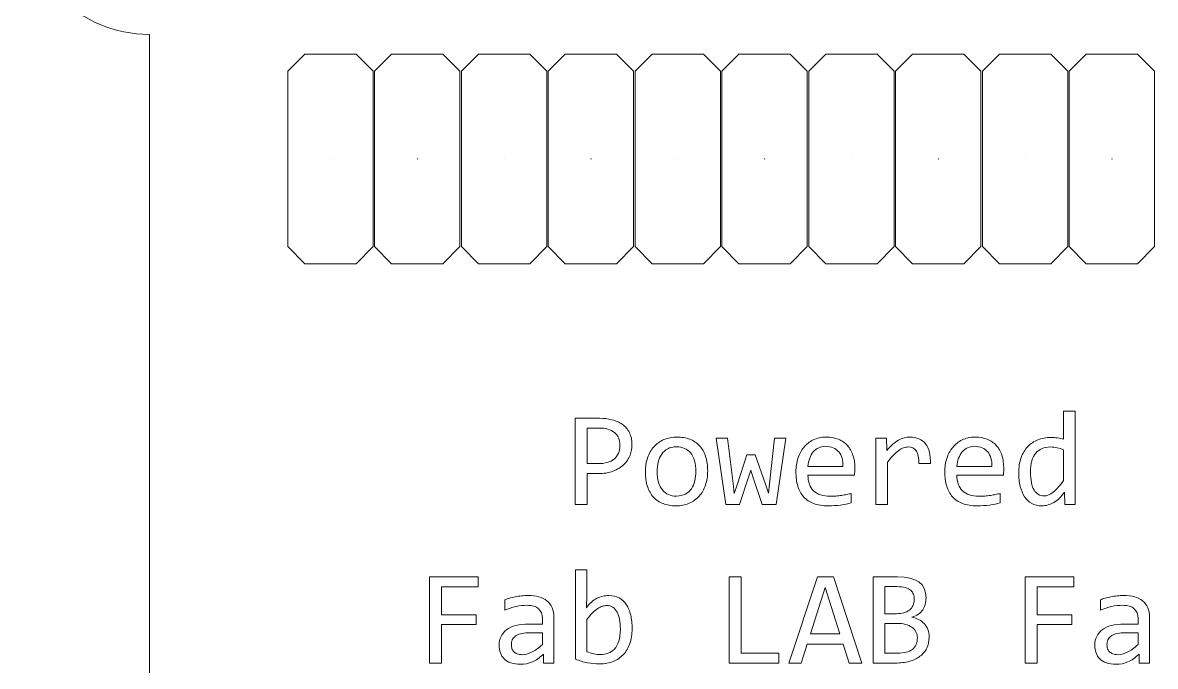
# Model space of a CAD drawing. Header units: millimetres. Extents: x 263 to 576, y -354 to -223.
# Drawn here: x 262.84 to 295.97, y -313.39 to -294.55 of the extents above; entities that cross this region are included whole.
import ezdxf

# ---------------------------------------------------------------- set-up
doc = ezdxf.new("R2010")
doc.units = ezdxf.units.MM
doc.header["$MEASUREMENT"] = 0
doc.layers.add('Layer 1', color=7, linetype='Continuous')

msp = doc.modelspace()

# ---------------------------------------------------------------- linework, layer by layer
at = {"layer": 'Layer 1', "color": 142, "lineweight": 9}
msp.add_open_spline([(397.3653, -277.4171), (397.3653, -277.4171), (395.6357, -275.7015), (395.6357, -275.7015), (395.6357, -275.7015), (271.7828, -275.7015), (271.7828, -275.7015), (271.7828, -275.7015), (266.5486, -280.8935), (266.5486, -280.8935), (266.5486, -280.8935), (266.5486, -287.5346), (266.5486, -287.5346), (264.5, -287.5346), (262.8393, -289.1818), (262.8393, -291.2139), (262.8393, -293.2459), (264.5, -294.8932), (266.5486, -294.8932), (266.5486, -294.8932), (266.5486, -346.8478), (266.5486, -346.8478), (265.4082, -347.4753), (264.6364, -348.6819), (264.6364, -350.0672), (264.6364, -352.0993), (266.297, -353.7465), (268.3457, -353.7465), (269.7422, -353.7465), (270.9587, -352.9809), (271.5913, -351.8498), (271.5913, -351.8498), (387.9688, -351.8498), (387.9688, -351.8498), (387.9688, -351.8498), (390.4127, -349.4255), (390.4127, -349.4255), (390.4127, -349.4255), (390.4127, -332.2589), (390.4127, -332.2589), (390.4127, -332.2589), (389.8786, -331.7291), (389.8786, -331.7291), (389.8786, -331.7291), (370.1909, -331.7291), (370.1909, -331.7291), (370.1909, -331.7291), (369.4878, -331.0317), (369.4878, -331.0317), (369.4878, -331.0317), (369.4878, -317.2865), (369.4878, -317.2865), (369.4878, -317.2865), (370.1291, -316.6504), (370.1291, -316.6504), (370.1291, -316.6504), (390.9538, -316.6504), (390.9538, -316.6504), (390.9538, -316.6504), (397.2727, -310.3824), (397.2727, -310.3824), (397.2727, -310.3824), (397.2727, -297.227), (397.2727, -297.227), (398.5827, -296.6593), (399.4983, -295.3627), (399.4983, -293.8539), (399.4983, -292.3451), (398.5827, -291.0485), (397.2727, -290.4807), (397.2727, -290.4807), (397.2727, -277.3253), (397.2727, -277.3253)], degree=3, knots=[0, 0, 0, 0, 0.0416667, 0.0416667, 0.0416667, 0.0833333, 0.0833333, 0.0833333, 0.125, 0.125, 0.125, 0.1666667, 0.1666667, 0.1666667, 0.2083333, 0.2083333, 0.2083333, 0.25, 0.25, 0.25, 0.2916667, 0.2916667, 0.2916667, 0.3333333, 0.3333333, 0.3333333, 0.375, 0.375, 0.375, 0.4166667, 0.4166667, 0.4166667, 0.4583333, 0.4583333, 0.4583333, 0.5, 0.5, 0.5, 0.5416667, 0.5416667, 0.5416667, 0.5833333, 0.5833333, 0.5833333, 0.625, 0.625, 0.625, 0.6666667, 0.6666667, 0.6666667, 0.7083333, 0.7083333, 0.7083333, 0.75, 0.75, 0.75, 0.7916667, 0.7916667, 0.7916667, 0.8333333, 0.8333333, 0.8333333, 0.875, 0.875, 0.875, 0.9166667, 0.9166667, 0.9166667, 0.9583333, 0.9583333, 0.9583333, 1, 1, 1, 1], dxfattribs=at)
at = {"layer": 'Layer 1', "lineweight": 9}
for points in [[(273.0923, -295.9697), (273.0923, -295.9697), (273.0923, -301.1061), (273.0923, -301.1061), (273.0923, -301.1061), (272.5923, -301.6061), (272.5923, -301.6061), (272.5923, -301.6061), (271.0923, -301.6061), (271.0923, -301.6061), (271.0923, -301.6061), (270.5923, -301.1061), (270.5923, -301.1061), (270.5923, -301.1061), (270.5923, -295.9697), (270.5923, -295.9697), (270.5923, -295.9697), (271.0923, -295.4697), (271.0923, -295.4697), (271.0923, -295.4697), (272.5923, -295.4697), (272.5923, -295.4697), (272.5923, -295.4697), (273.0923, -295.9697), (273.0923, -295.9697)], [(275.6323, -295.9697), (275.6323, -295.9697), (275.6323, -301.1061), (275.6323, -301.1061), (275.6323, -301.1061), (275.1323, -301.6061), (275.1323, -301.6061), (275.1323, -301.6061), (273.6323, -301.6061), (273.6323, -301.6061), (273.6323, -301.6061), (273.1323, -301.1061), (273.1323, -301.1061), (273.1323, -301.1061), (273.1323, -295.9697), (273.1323, -295.9697), (273.1323, -295.9697), (273.6323, -295.4697), (273.6323, -295.4697), (273.6323, -295.4697), (275.1323, -295.4697), (275.1323, -295.4697), (275.1323, -295.4697), (275.6323, -295.9697), (275.6323, -295.9697)], [(278.1723, -295.9697), (278.1723, -295.9697), (278.1723, -301.1061), (278.1723, -301.1061), (278.1723, -301.1061), (277.6723, -301.6061), (277.6723, -301.6061), (277.6723, -301.6061), (276.1723, -301.6061), (276.1723, -301.6061), (276.1723, -301.6061), (275.6723, -301.1061), (275.6723, -301.1061), (275.6723, -301.1061), (275.6723, -295.9697), (275.6723, -295.9697), (275.6723, -295.9697), (276.1723, -295.4697), (276.1723, -295.4697), (276.1723, -295.4697), (277.6723, -295.4697), (277.6723, -295.4697), (277.6723, -295.4697), (278.1723, -295.9697), (278.1723, -295.9697)], [(280.7123, -295.9697), (280.7123, -295.9697), (280.7123, -301.1061), (280.7123, -301.1061), (280.7123, -301.1061), (280.2123, -301.6061), (280.2123, -301.6061), (280.2123, -301.6061), (278.7123, -301.6061), (278.7123, -301.6061), (278.7123, -301.6061), (278.2123, -301.1061), (278.2123, -301.1061), (278.2123, -301.1061), (278.2123, -295.9697), (278.2123, -295.9697), (278.2123, -295.9697), (278.7123, -295.4697), (278.7123, -295.4697), (278.7123, -295.4697), (280.2123, -295.4697), (280.2123, -295.4697), (280.2123, -295.4697), (280.7123, -295.9697), (280.7123, -295.9697)], [(283.2523, -295.9697), (283.2523, -295.9697), (283.2523, -301.1061), (283.2523, -301.1061), (283.2523, -301.1061), (282.7523, -301.6061), (282.7523, -301.6061), (282.7523, -301.6061), (281.2523, -301.6061), (281.2523, -301.6061), (281.2523, -301.6061), (280.7523, -301.1061), (280.7523, -301.1061), (280.7523, -301.1061), (280.7523, -295.9697), (280.7523, -295.9697), (280.7523, -295.9697), (281.2523, -295.4697), (281.2523, -295.4697), (281.2523, -295.4697), (282.7523, -295.4697), (282.7523, -295.4697), (282.7523, -295.4697), (283.2523, -295.9697), (283.2523, -295.9697)], [(285.7923, -295.9697), (285.7923, -295.9697), (285.7923, -301.1061), (285.7923, -301.1061), (285.7923, -301.1061), (285.2923, -301.6061), (285.2923, -301.6061), (285.2923, -301.6061), (283.7923, -301.6061), (283.7923, -301.6061), (283.7923, -301.6061), (283.2923, -301.1061), (283.2923, -301.1061), (283.2923, -301.1061), (283.2923, -295.9697), (283.2923, -295.9697), (283.2923, -295.9697), (283.7923, -295.4697), (283.7923, -295.4697), (283.7923, -295.4697), (285.2923, -295.4697), (285.2923, -295.4697), (285.2923, -295.4697), (285.7923, -295.9697), (285.7923, -295.9697)], [(288.3323, -295.9697), (288.3323, -295.9697), (288.3323, -301.1061), (288.3323, -301.1061), (288.3323, -301.1061), (287.8323, -301.6061), (287.8323, -301.6061), (287.8323, -301.6061), (286.3323, -301.6061), (286.3323, -301.6061), (286.3323, -301.6061), (285.8323, -301.1061), (285.8323, -301.1061), (285.8323, -301.1061), (285.8323, -295.9697), (285.8323, -295.9697), (285.8323, -295.9697), (286.3323, -295.4697), (286.3323, -295.4697), (286.3323, -295.4697), (287.8323, -295.4697), (287.8323, -295.4697), (287.8323, -295.4697), (288.3323, -295.9697), (288.3323, -295.9697)], [(290.8723, -295.9697), (290.8723, -295.9697), (290.8723, -301.1061), (290.8723, -301.1061), (290.8723, -301.1061), (290.3723, -301.6061), (290.3723, -301.6061), (290.3723, -301.6061), (288.8723, -301.6061), (288.8723, -301.6061), (288.8723, -301.6061), (288.3723, -301.1061), (288.3723, -301.1061), (288.3723, -301.1061), (288.3723, -295.9697), (288.3723, -295.9697), (288.3723, -295.9697), (288.8723, -295.4697), (288.8723, -295.4697), (288.8723, -295.4697), (290.3723, -295.4697), (290.3723, -295.4697), (290.3723, -295.4697), (290.8723, -295.9697), (290.8723, -295.9697)], [(293.4123, -295.9697), (293.4123, -295.9697), (293.4123, -301.1061), (293.4123, -301.1061), (293.4123, -301.1061), (292.9123, -301.6061), (292.9123, -301.6061), (292.9123, -301.6061), (291.4123, -301.6061), (291.4123, -301.6061), (291.4123, -301.6061), (290.9123, -301.1061), (290.9123, -301.1061), (290.9123, -301.1061), (290.9123, -295.9697), (290.9123, -295.9697), (290.9123, -295.9697), (291.4123, -295.4697), (291.4123, -295.4697), (291.4123, -295.4697), (292.9123, -295.4697), (292.9123, -295.4697), (292.9123, -295.4697), (293.4123, -295.9697), (293.4123, -295.9697)], [(295.9523, -295.9697), (295.9523, -295.9697), (295.9523, -301.1061), (295.9523, -301.1061), (295.9523, -301.1061), (295.4523, -301.6061), (295.4523, -301.6061), (295.4523, -301.6061), (293.9523, -301.6061), (293.9523, -301.6061), (293.9523, -301.6061), (293.4523, -301.1061), (293.4523, -301.1061), (293.4523, -301.1061), (293.4523, -295.9697), (293.4523, -295.9697), (293.4523, -295.9697), (293.9523, -295.4697), (293.9523, -295.4697), (293.9523, -295.4697), (295.4523, -295.4697), (295.4523, -295.4697), (295.4523, -295.4697), (295.9523, -295.9697), (295.9523, -295.9697)]]:
    msp.add_open_spline(points, degree=3, knots=[0, 0, 0, 0, 0.125, 0.125, 0.125, 0.25, 0.25, 0.25, 0.375, 0.375, 0.375, 0.5, 0.5, 0.5, 0.625, 0.625, 0.625, 0.75, 0.75, 0.75, 0.875, 0.875, 0.875, 1, 1, 1, 1], dxfattribs=at)
at = {"layer": 'Layer 1', "color": 5}
for points in [[(271.8423, -298.5362), (271.8423, -298.5362), (271.8458, -298.5362), (271.8458, -298.5362), (271.8458, -298.5362), (271.8458, -298.5397), (271.8458, -298.5397), (271.8458, -298.5397), (271.8423, -298.5397), (271.8423, -298.5397), (271.8423, -298.5397), (271.8423, -298.5362), (271.8423, -298.5362)], [(274.3823, -298.5362), (274.3823, -298.5362), (274.3858, -298.5362), (274.3858, -298.5362), (274.3858, -298.5362), (274.3858, -298.5397), (274.3858, -298.5397), (274.3858, -298.5397), (274.3823, -298.5397), (274.3823, -298.5397), (274.3823, -298.5397), (274.3823, -298.5362), (274.3823, -298.5362)], [(276.9223, -298.5362), (276.9223, -298.5362), (276.9258, -298.5362), (276.9258, -298.5362), (276.9258, -298.5362), (276.9258, -298.5397), (276.9258, -298.5397), (276.9258, -298.5397), (276.9223, -298.5397), (276.9223, -298.5397), (276.9223, -298.5397), (276.9223, -298.5362), (276.9223, -298.5362)], [(279.4623, -298.5362), (279.4623, -298.5362), (279.4658, -298.5362), (279.4658, -298.5362), (279.4658, -298.5362), (279.4658, -298.5397), (279.4658, -298.5397), (279.4658, -298.5397), (279.4623, -298.5397), (279.4623, -298.5397), (279.4623, -298.5397), (279.4623, -298.5362), (279.4623, -298.5362)], [(282.0023, -298.5362), (282.0023, -298.5362), (282.0058, -298.5362), (282.0058, -298.5362), (282.0058, -298.5362), (282.0058, -298.5397), (282.0058, -298.5397), (282.0058, -298.5397), (282.0023, -298.5397), (282.0023, -298.5397), (282.0023, -298.5397), (282.0023, -298.5362), (282.0023, -298.5362)], [(284.5423, -298.5362), (284.5423, -298.5362), (284.5458, -298.5362), (284.5458, -298.5362), (284.5458, -298.5362), (284.5458, -298.5397), (284.5458, -298.5397), (284.5458, -298.5397), (284.5423, -298.5397), (284.5423, -298.5397), (284.5423, -298.5397), (284.5423, -298.5362), (284.5423, -298.5362)], [(287.0823, -298.5362), (287.0823, -298.5362), (287.0858, -298.5362), (287.0858, -298.5362), (287.0858, -298.5362), (287.0858, -298.5397), (287.0858, -298.5397), (287.0858, -298.5397), (287.0823, -298.5397), (287.0823, -298.5397), (287.0823, -298.5397), (287.0823, -298.5362), (287.0823, -298.5362)], [(289.6223, -298.5362), (289.6223, -298.5362), (289.6258, -298.5362), (289.6258, -298.5362), (289.6258, -298.5362), (289.6258, -298.5397), (289.6258, -298.5397), (289.6258, -298.5397), (289.6223, -298.5397), (289.6223, -298.5397), (289.6223, -298.5397), (289.6223, -298.5362), (289.6223, -298.5362)], [(292.1623, -298.5362), (292.1623, -298.5362), (292.1658, -298.5362), (292.1658, -298.5362), (292.1658, -298.5362), (292.1658, -298.5397), (292.1658, -298.5397), (292.1658, -298.5397), (292.1623, -298.5397), (292.1623, -298.5397), (292.1623, -298.5397), (292.1623, -298.5362), (292.1623, -298.5362)], [(294.7023, -298.5362), (294.7023, -298.5362), (294.7058, -298.5362), (294.7058, -298.5362), (294.7058, -298.5362), (294.7058, -298.5397), (294.7058, -298.5397), (294.7058, -298.5397), (294.7023, -298.5397), (294.7023, -298.5397), (294.7023, -298.5397), (294.7023, -298.5362), (294.7023, -298.5362)]]:
    msp.add_open_spline(points, degree=3, knots=[0, 0, 0, 0, 0.25, 0.25, 0.25, 0.5, 0.5, 0.5, 0.75, 0.75, 0.75, 1, 1, 1, 1], dxfattribs=at)
at = {"layer": 'Layer 1', "color": 5, "lineweight": 9}
for points in [[(271.8423, -298.5362), (271.8423, -298.5362), (271.8458, -298.5362), (271.8458, -298.5362), (271.8458, -298.5362), (271.8458, -298.5397), (271.8458, -298.5397), (271.8458, -298.5397), (271.8423, -298.5397), (271.8423, -298.5397), (271.8423, -298.5397), (271.8423, -298.5362), (271.8423, -298.5362)], [(274.3823, -298.5362), (274.3823, -298.5362), (274.3858, -298.5362), (274.3858, -298.5362), (274.3858, -298.5362), (274.3858, -298.5397), (274.3858, -298.5397), (274.3858, -298.5397), (274.3823, -298.5397), (274.3823, -298.5397), (274.3823, -298.5397), (274.3823, -298.5362), (274.3823, -298.5362)], [(276.9223, -298.5362), (276.9223, -298.5362), (276.9258, -298.5362), (276.9258, -298.5362), (276.9258, -298.5362), (276.9258, -298.5397), (276.9258, -298.5397), (276.9258, -298.5397), (276.9223, -298.5397), (276.9223, -298.5397), (276.9223, -298.5397), (276.9223, -298.5362), (276.9223, -298.5362)], [(279.4623, -298.5362), (279.4623, -298.5362), (279.4658, -298.5362), (279.4658, -298.5362), (279.4658, -298.5362), (279.4658, -298.5397), (279.4658, -298.5397), (279.4658, -298.5397), (279.4623, -298.5397), (279.4623, -298.5397), (279.4623, -298.5397), (279.4623, -298.5362), (279.4623, -298.5362)], [(282.0023, -298.5362), (282.0023, -298.5362), (282.0058, -298.5362), (282.0058, -298.5362), (282.0058, -298.5362), (282.0058, -298.5397), (282.0058, -298.5397), (282.0058, -298.5397), (282.0023, -298.5397), (282.0023, -298.5397), (282.0023, -298.5397), (282.0023, -298.5362), (282.0023, -298.5362)], [(284.5423, -298.5362), (284.5423, -298.5362), (284.5458, -298.5362), (284.5458, -298.5362), (284.5458, -298.5362), (284.5458, -298.5397), (284.5458, -298.5397), (284.5458, -298.5397), (284.5423, -298.5397), (284.5423, -298.5397), (284.5423, -298.5397), (284.5423, -298.5362), (284.5423, -298.5362)], [(287.0823, -298.5362), (287.0823, -298.5362), (287.0858, -298.5362), (287.0858, -298.5362), (287.0858, -298.5362), (287.0858, -298.5397), (287.0858, -298.5397), (287.0858, -298.5397), (287.0823, -298.5397), (287.0823, -298.5397), (287.0823, -298.5397), (287.0823, -298.5362), (287.0823, -298.5362)], [(289.6223, -298.5362), (289.6223, -298.5362), (289.6258, -298.5362), (289.6258, -298.5362), (289.6258, -298.5362), (289.6258, -298.5397), (289.6258, -298.5397), (289.6258, -298.5397), (289.6223, -298.5397), (289.6223, -298.5397), (289.6223, -298.5397), (289.6223, -298.5362), (289.6223, -298.5362)], [(292.1623, -298.5362), (292.1623, -298.5362), (292.1658, -298.5362), (292.1658, -298.5362), (292.1658, -298.5362), (292.1658, -298.5397), (292.1658, -298.5397), (292.1658, -298.5397), (292.1623, -298.5397), (292.1623, -298.5397), (292.1623, -298.5397), (292.1623, -298.5362), (292.1623, -298.5362)], [(294.7023, -298.5362), (294.7023, -298.5362), (294.7058, -298.5362), (294.7058, -298.5362), (294.7058, -298.5362), (294.7058, -298.5397), (294.7058, -298.5397), (294.7058, -298.5397), (294.7023, -298.5397), (294.7023, -298.5397), (294.7023, -298.5397), (294.7023, -298.5362), (294.7023, -298.5362)]]:
    msp.add_open_spline(points, degree=3, knots=[0, 0, 0, 0, 0.25, 0.25, 0.25, 0.5, 0.5, 0.5, 0.75, 0.75, 0.75, 1, 1, 1, 1], dxfattribs=at)
at = {"layer": 'Layer 1', "color": 161, "lineweight": 9}
for points, knots in [([(280.6635, -306.9047), (280.6635, -307.0083), (280.6444, -307.11), (280.6054, -307.2117), (280.5671, -307.3127), (280.507, -307.4031), (280.4258, -307.483), (280.3446, -307.5629), (280.2403, -307.6276), (280.1142, -307.6771), (279.9881, -307.7266), (279.837, -307.7517), (279.662, -307.7517), (279.662, -307.7517), (279.3484, -307.7517), (279.3484, -307.7517), (279.3484, -307.7517), (279.3484, -308.6588), (279.3484, -308.6588), (279.3484, -308.6588), (279.0038, -308.6588), (279.0038, -308.6588), (279.0038, -308.6588), (279.0038, -306.1316), (279.0038, -306.1316), (279.0038, -306.1316), (279.7155, -306.1316), (279.7155, -306.1316), (279.8409, -306.1316), (279.9604, -306.1455), (280.0753, -306.1732), (280.1902, -306.2009), (280.2912, -306.2458), (280.3783, -306.3072), (280.4655, -306.3693), (280.5348, -306.4492), (280.5863, -306.5475), (280.6378, -306.6452), (280.6635, -306.7647), (280.6635, -306.9047)], [0, 0, 0, 0, 0.0769231, 0.0769231, 0.0769231, 0.1538462, 0.1538462, 0.1538462, 0.2307692, 0.2307692, 0.2307692, 0.3076923, 0.3076923, 0.3076923, 0.3846154, 0.3846154, 0.3846154, 0.4615385, 0.4615385, 0.4615385, 0.5384615, 0.5384615, 0.5384615, 0.6153846, 0.6153846, 0.6153846, 0.6923077, 0.6923077, 0.6923077, 0.7692308, 0.7692308, 0.7692308, 0.8461538, 0.8461538, 0.8461538, 0.9230769, 0.9230769, 0.9230769, 1, 1, 1, 1]), ([(291.9761, -307.7293), (291.9761, -307.5642), (291.9986, -307.417), (292.0441, -307.2889), (292.089, -307.1608), (292.1531, -307.0526), (292.2369, -306.9641), (292.3201, -306.8756), (292.4198, -306.8083), (292.5366, -306.7628), (292.6535, -306.7172), (292.7835, -306.6941), (292.9268, -306.6941), (292.9889, -306.6941), (293.0503, -306.6981), (293.1103, -306.706), (293.1704, -306.7132), (293.2292, -306.7258), (293.2873, -306.7423), (293.2873, -306.7423), (293.2873, -305.9256), (293.2873, -305.9256), (293.2873, -305.9256), (293.624, -305.9256), (293.624, -305.9256), (293.624, -305.9256), (293.624, -308.6588), (293.624, -308.6588), (293.624, -308.6588), (293.3236, -308.6588), (293.3236, -308.6588), (293.3236, -308.6588), (293.3123, -308.2917), (293.3123, -308.2917), (293.2179, -308.4291), (293.1163, -308.5301), (293.006, -308.5961), (292.8964, -308.6614), (292.7776, -308.6944), (292.6502, -308.6944), (292.5393, -308.6944), (292.4409, -308.6713), (292.3564, -308.6245), (292.2719, -308.5783), (292.2019, -308.5129), (292.1458, -308.4284), (292.0897, -308.3439), (292.0474, -308.2422), (292.0191, -308.1241), (291.9907, -308.0052), (291.9761, -307.8738), (291.9761, -307.7293)], [0, 0, 0, 0, 0.0588235, 0.0588235, 0.0588235, 0.1176471, 0.1176471, 0.1176471, 0.1764706, 0.1764706, 0.1764706, 0.2352941, 0.2352941, 0.2352941, 0.2941176, 0.2941176, 0.2941176, 0.3529412, 0.3529412, 0.3529412, 0.4117647, 0.4117647, 0.4117647, 0.4705882, 0.4705882, 0.4705882, 0.5294118, 0.5294118, 0.5294118, 0.5882353, 0.5882353, 0.5882353, 0.6470588, 0.6470588, 0.6470588, 0.7058824, 0.7058824, 0.7058824, 0.7647059, 0.7647059, 0.7647059, 0.8235294, 0.8235294, 0.8235294, 0.8823529, 0.8823529, 0.8823529, 0.9411765, 0.9411765, 0.9411765, 1, 1, 1, 1]), ([(280.307, -306.9205), (280.307, -306.7575), (280.2535, -306.6327), (280.1472, -306.5462), (280.041, -306.4597), (279.8918, -306.4168), (279.701, -306.4168), (279.701, -306.4168), (279.3484, -306.4168), (279.3484, -306.4168), (279.3484, -306.4168), (279.3484, -307.4586), (279.3484, -307.4586), (279.3484, -307.4586), (279.6699, -307.4586), (279.6699, -307.4586), (279.8739, -307.4586), (280.031, -307.4144), (280.1413, -307.3252), (280.2516, -307.2361), (280.307, -307.1008), (280.307, -306.9205)], [0, 0, 0, 0, 0.1428571, 0.1428571, 0.1428571, 0.2857143, 0.2857143, 0.2857143, 0.4285714, 0.4285714, 0.4285714, 0.5714286, 0.5714286, 0.5714286, 0.7142857, 0.7142857, 0.7142857, 0.8571429, 0.8571429, 0.8571429, 1, 1, 1, 1]), ([(282.8771, -307.6731), (282.8771, -307.8237), (282.8559, -307.9623), (282.813, -308.0877), (282.7708, -308.2138), (282.7094, -308.3214), (282.6295, -308.4112), (282.5496, -308.5004), (282.4519, -308.5703), (282.3377, -308.6198), (282.2228, -308.6694), (282.0921, -308.6944), (281.9469, -308.6944), (281.8076, -308.6944), (281.6828, -308.6727), (281.5725, -308.6298), (281.4623, -308.5862), (281.3685, -308.5228), (281.292, -308.439), (281.2154, -308.3551), (281.1566, -308.2515), (281.1157, -308.1274), (281.0754, -308.0039), (281.0549, -307.8613), (281.0549, -307.7002), (281.0549, -307.549), (281.0761, -307.4111), (281.119, -307.2869), (281.1612, -307.1622), (281.2226, -307.0552), (281.3025, -306.9654), (281.3824, -306.8763), (281.4801, -306.8063), (281.5943, -306.7568), (281.7092, -306.7073), (281.8399, -306.6822), (281.9851, -306.6822), (282.1244, -306.6822), (282.2492, -306.704), (282.3595, -306.7469), (282.4697, -306.7905), (282.5635, -306.8532), (282.64, -306.9364), (282.7166, -307.0196), (282.7754, -307.1232), (282.8163, -307.2473), (282.8566, -307.3708), (282.8771, -307.5127), (282.8771, -307.6731)], [0, 0, 0, 0, 0.0625, 0.0625, 0.0625, 0.125, 0.125, 0.125, 0.1875, 0.1875, 0.1875, 0.25, 0.25, 0.25, 0.3125, 0.3125, 0.3125, 0.375, 0.375, 0.375, 0.4375, 0.4375, 0.4375, 0.5, 0.5, 0.5, 0.5625, 0.5625, 0.5625, 0.625, 0.625, 0.625, 0.6875, 0.6875, 0.6875, 0.75, 0.75, 0.75, 0.8125, 0.8125, 0.8125, 0.875, 0.875, 0.875, 0.9375, 0.9375, 0.9375, 1, 1, 1, 1]), ([(285.1639, -306.7179), (285.1639, -306.7179), (284.8833, -308.6588), (284.8833, -308.6588), (284.8833, -308.6588), (284.4747, -308.6588), (284.4747, -308.6588), (284.4747, -308.6588), (284.1941, -307.8455), (284.1941, -307.8455), (284.1941, -307.8455), (284.138, -307.6474), (284.138, -307.6474), (284.138, -307.6474), (284.0739, -307.8567), (284.0739, -307.8567), (284.0739, -307.8567), (283.8059, -308.6588), (283.8059, -308.6588), (283.8059, -308.6588), (283.4091, -308.6588), (283.4091, -308.6588), (283.4091, -308.6588), (283.1279, -306.7179), (283.1279, -306.7179), (283.1279, -306.7179), (283.4567, -306.7179), (283.4567, -306.7179), (283.4567, -306.7179), (283.6197, -308.0382), (283.6197, -308.0382), (283.6197, -308.0382), (283.6547, -308.33), (283.6547, -308.33), (283.6547, -308.33), (283.7379, -308.0752), (283.7379, -308.0752), (283.7379, -308.0752), (284.0198, -307.2011), (284.0198, -307.2011), (284.0198, -307.2011), (284.2621, -307.2011), (284.2621, -307.2011), (284.2621, -307.2011), (284.5658, -308.0633), (284.5658, -308.0633), (284.5658, -308.0633), (284.6529, -308.3188), (284.6529, -308.3188), (284.6529, -308.3188), (284.682, -308.0481), (284.682, -308.0481), (284.682, -308.0481), (284.8312, -306.7179), (284.8312, -306.7179), (284.8312, -306.7179), (285.1639, -306.7179), (285.1639, -306.7179)], [0, 0, 0, 0, 0.0526316, 0.0526316, 0.0526316, 0.1052632, 0.1052632, 0.1052632, 0.1578947, 0.1578947, 0.1578947, 0.2105263, 0.2105263, 0.2105263, 0.2631579, 0.2631579, 0.2631579, 0.3157895, 0.3157895, 0.3157895, 0.3684211, 0.3684211, 0.3684211, 0.4210526, 0.4210526, 0.4210526, 0.4736842, 0.4736842, 0.4736842, 0.5263158, 0.5263158, 0.5263158, 0.5789474, 0.5789474, 0.5789474, 0.6315789, 0.6315789, 0.6315789, 0.6842105, 0.6842105, 0.6842105, 0.7368421, 0.7368421, 0.7368421, 0.7894737, 0.7894737, 0.7894737, 0.8421053, 0.8421053, 0.8421053, 0.8947368, 0.8947368, 0.8947368, 0.9473684, 0.9473684, 0.9473684, 1, 1, 1, 1]), ([(287.1814, -307.5847), (287.1814, -307.6322), (287.1807, -307.6725), (287.1794, -307.7042), (287.1781, -307.7365), (287.1761, -307.7669), (287.1734, -307.7953), (287.1734, -307.7953), (285.8108, -307.7953), (285.8108, -307.7953), (285.8108, -307.994), (285.8663, -308.1472), (285.9772, -308.2534), (286.0881, -308.3597), (286.2479, -308.4132), (286.4571, -308.4132), (286.5139, -308.4132), (286.5707, -308.4112), (286.6275, -308.4066), (286.6842, -308.402), (286.739, -308.396), (286.7919, -308.3881), (286.8447, -308.3802), (286.8955, -308.3716), (286.9437, -308.3617), (286.9925, -308.3525), (287.0368, -308.3419), (287.0784, -308.33), (287.0784, -308.33), (287.0784, -308.6073), (287.0784, -308.6073), (286.9866, -308.6331), (286.883, -308.6542), (286.7674, -308.67), (286.6526, -308.6865), (286.5324, -308.6944), (286.4089, -308.6944), (286.2419, -308.6944), (286.0987, -308.672), (285.9792, -308.6265), (285.859, -308.5816), (285.7606, -308.5162), (285.6841, -308.4304), (285.6068, -308.3446), (285.55, -308.2396), (285.5137, -308.1148), (285.4768, -307.9907), (285.4583, -307.8494), (285.4583, -307.6923), (285.4583, -307.5556), (285.4781, -307.4262), (285.517, -307.3041), (285.5567, -307.1826), (285.6141, -307.075), (285.6893, -306.9833), (285.7646, -306.8908), (285.857, -306.8175), (285.9666, -306.7634), (286.0762, -306.7093), (286.201, -306.6822), (286.3403, -306.6822), (286.4756, -306.6822), (286.5951, -306.7033), (286.7001, -306.7462), (286.8044, -306.7885), (286.8922, -306.8486), (286.9635, -306.9265), (287.0355, -307.0044), (287.0896, -307.0994), (287.1266, -307.211), (287.1629, -307.3219), (287.1814, -307.4467), (287.1814, -307.5847)], [0, 0, 0, 0, 0.0416667, 0.0416667, 0.0416667, 0.0833333, 0.0833333, 0.0833333, 0.125, 0.125, 0.125, 0.1666667, 0.1666667, 0.1666667, 0.2083333, 0.2083333, 0.2083333, 0.25, 0.25, 0.25, 0.2916667, 0.2916667, 0.2916667, 0.3333333, 0.3333333, 0.3333333, 0.375, 0.375, 0.375, 0.4166667, 0.4166667, 0.4166667, 0.4583333, 0.4583333, 0.4583333, 0.5, 0.5, 0.5, 0.5416667, 0.5416667, 0.5416667, 0.5833333, 0.5833333, 0.5833333, 0.625, 0.625, 0.625, 0.6666667, 0.6666667, 0.6666667, 0.7083333, 0.7083333, 0.7083333, 0.75, 0.75, 0.75, 0.7916667, 0.7916667, 0.7916667, 0.8333333, 0.8333333, 0.8333333, 0.875, 0.875, 0.875, 0.9166667, 0.9166667, 0.9166667, 0.9583333, 0.9583333, 0.9583333, 1, 1, 1, 1]), ([(287.7986, -306.7179), (287.7986, -306.7179), (288.1062, -306.7179), (288.1062, -306.7179), (288.1062, -306.7179), (288.1161, -307.0757), (288.1161, -307.0757), (288.231, -306.9377), (288.3439, -306.8374), (288.4555, -306.7753), (288.567, -306.7132), (288.6799, -306.6822), (288.7935, -306.6822), (288.9942, -306.6822), (289.1467, -306.7476), (289.251, -306.8776), (289.3546, -307.0083), (289.4028, -307.2018), (289.3949, -307.4586), (289.3949, -307.4586), (289.0543, -307.4586), (289.0543, -307.4586), (289.0582, -307.2876), (289.0331, -307.1641), (288.9797, -307.0869), (288.9262, -307.0097), (288.8476, -306.9714), (288.7446, -306.9714), (288.6997, -306.9714), (288.6542, -306.9793), (288.6086, -306.9958), (288.5624, -307.0116), (288.5155, -307.0374), (288.4674, -307.073), (288.4185, -307.1087), (288.3677, -307.1542), (288.3135, -307.2104), (288.2594, -307.2658), (288.2013, -307.3332), (288.1392, -307.4124), (288.1392, -307.4124), (288.1392, -308.6588), (288.1392, -308.6588), (288.1392, -308.6588), (287.7986, -308.6588), (287.7986, -308.6588), (287.7986, -308.6588), (287.7986, -306.7179), (287.7986, -306.7179)], [0, 0, 0, 0, 0.0625, 0.0625, 0.0625, 0.125, 0.125, 0.125, 0.1875, 0.1875, 0.1875, 0.25, 0.25, 0.25, 0.3125, 0.3125, 0.3125, 0.375, 0.375, 0.375, 0.4375, 0.4375, 0.4375, 0.5, 0.5, 0.5, 0.5625, 0.5625, 0.5625, 0.625, 0.625, 0.625, 0.6875, 0.6875, 0.6875, 0.75, 0.75, 0.75, 0.8125, 0.8125, 0.8125, 0.875, 0.875, 0.875, 0.9375, 0.9375, 0.9375, 1, 1, 1, 1]), ([(291.5372, -307.5847), (291.5372, -307.6322), (291.5365, -307.6725), (291.5352, -307.7042), (291.5339, -307.7365), (291.5319, -307.7669), (291.5292, -307.7953), (291.5292, -307.7953), (290.1666, -307.7953), (290.1666, -307.7953), (290.1666, -307.994), (290.2221, -308.1472), (290.333, -308.2534), (290.4439, -308.3597), (290.6037, -308.4132), (290.8129, -308.4132), (290.8697, -308.4132), (290.9265, -308.4112), (290.9833, -308.4066), (291.04, -308.402), (291.0948, -308.396), (291.1477, -308.3881), (291.2005, -308.3802), (291.2513, -308.3716), (291.2995, -308.3617), (291.3483, -308.3525), (291.3926, -308.3419), (291.4342, -308.33), (291.4342, -308.33), (291.4342, -308.6073), (291.4342, -308.6073), (291.3424, -308.6331), (291.2388, -308.6542), (291.1232, -308.67), (291.0084, -308.6865), (290.8882, -308.6944), (290.7647, -308.6944), (290.5977, -308.6944), (290.4545, -308.672), (290.335, -308.6265), (290.2148, -308.5816), (290.1164, -308.5162), (290.0399, -308.4304), (289.9626, -308.3446), (289.9058, -308.2396), (289.8695, -308.1148), (289.8326, -307.9907), (289.8141, -307.8494), (289.8141, -307.6923), (289.8141, -307.5556), (289.8339, -307.4262), (289.8728, -307.3041), (289.9125, -307.1826), (289.9699, -307.075), (290.0451, -306.9833), (290.1204, -306.8908), (290.2128, -306.8175), (290.3224, -306.7634), (290.432, -306.7093), (290.5568, -306.6822), (290.6961, -306.6822), (290.8314, -306.6822), (290.9509, -306.7033), (291.0559, -306.7462), (291.1602, -306.7885), (291.248, -306.8486), (291.3193, -306.9265), (291.3913, -307.0044), (291.4454, -307.0994), (291.4824, -307.211), (291.5187, -307.3219), (291.5372, -307.4467), (291.5372, -307.5847)], [0, 0, 0, 0, 0.0416667, 0.0416667, 0.0416667, 0.0833333, 0.0833333, 0.0833333, 0.125, 0.125, 0.125, 0.1666667, 0.1666667, 0.1666667, 0.2083333, 0.2083333, 0.2083333, 0.25, 0.25, 0.25, 0.2916667, 0.2916667, 0.2916667, 0.3333333, 0.3333333, 0.3333333, 0.375, 0.375, 0.375, 0.4166667, 0.4166667, 0.4166667, 0.4583333, 0.4583333, 0.4583333, 0.5, 0.5, 0.5, 0.5416667, 0.5416667, 0.5416667, 0.5833333, 0.5833333, 0.5833333, 0.625, 0.625, 0.625, 0.6666667, 0.6666667, 0.6666667, 0.7083333, 0.7083333, 0.7083333, 0.75, 0.75, 0.75, 0.7916667, 0.7916667, 0.7916667, 0.8333333, 0.8333333, 0.8333333, 0.875, 0.875, 0.875, 0.9166667, 0.9166667, 0.9166667, 0.9583333, 0.9583333, 0.9583333, 1, 1, 1, 1]), ([(282.5324, -307.687), (282.5324, -307.5675), (282.5192, -307.4625), (282.4928, -307.3728), (282.4664, -307.283), (282.4288, -307.2084), (282.3799, -307.1483), (282.3304, -307.0882), (282.271, -307.0433), (282.201, -307.013), (282.1304, -306.9826), (282.0525, -306.9674), (281.966, -306.9674), (281.8657, -306.9674), (281.7792, -306.9872), (281.7079, -307.0262), (281.6366, -307.0658), (281.5778, -307.1186), (281.5323, -307.184), (281.486, -307.25), (281.453, -307.3266), (281.4313, -307.4137), (281.4101, -307.5008), (281.3996, -307.5919), (281.3996, -307.687), (281.3996, -307.8072), (281.4128, -307.9128), (281.4392, -308.0026), (281.4656, -308.093), (281.5032, -308.1683), (281.5521, -308.2284), (281.6016, -308.2884), (281.6603, -308.3333), (281.7303, -308.3637), (281.7996, -308.3941), (281.8782, -308.4093), (281.966, -308.4093), (282.0664, -308.4093), (282.1528, -308.3894), (282.2241, -308.3505), (282.2954, -308.3109), (282.3542, -308.2581), (282.3997, -308.1927), (282.446, -308.1267), (282.479, -308.0501), (282.5008, -307.963), (282.5219, -307.8758), (282.5324, -307.7841), (282.5324, -307.687)], [0, 0, 0, 0, 0.0625, 0.0625, 0.0625, 0.125, 0.125, 0.125, 0.1875, 0.1875, 0.1875, 0.25, 0.25, 0.25, 0.3125, 0.3125, 0.3125, 0.375, 0.375, 0.375, 0.4375, 0.4375, 0.4375, 0.5, 0.5, 0.5, 0.5625, 0.5625, 0.5625, 0.625, 0.625, 0.625, 0.6875, 0.6875, 0.6875, 0.75, 0.75, 0.75, 0.8125, 0.8125, 0.8125, 0.875, 0.875, 0.875, 0.9375, 0.9375, 0.9375, 1, 1, 1, 1]), ([(286.8328, -307.5378), (286.8367, -307.4513), (286.8282, -307.3721), (286.8077, -307.3008), (286.7872, -307.2295), (286.7549, -307.1674), (286.712, -307.116), (286.6684, -307.0645), (286.6149, -307.0242), (286.5502, -306.9951), (286.4855, -306.9661), (286.4109, -306.9516), (286.3258, -306.9516), (286.2518, -306.9516), (286.1851, -306.9654), (286.1244, -306.9938), (286.0637, -307.0222), (286.0115, -307.0625), (285.9673, -307.114), (285.9237, -307.1655), (285.8881, -307.2275), (285.861, -307.3001), (285.8339, -307.3721), (285.8174, -307.4513), (285.8108, -307.5378), (285.8108, -307.5378), (286.8328, -307.5378), (286.8328, -307.5378)], [0, 0, 0, 0, 0.1111111, 0.1111111, 0.1111111, 0.2222222, 0.2222222, 0.2222222, 0.3333333, 0.3333333, 0.3333333, 0.4444444, 0.4444444, 0.4444444, 0.5555556, 0.5555556, 0.5555556, 0.6666667, 0.6666667, 0.6666667, 0.7777778, 0.7777778, 0.7777778, 0.8888889, 0.8888889, 0.8888889, 1, 1, 1, 1]), ([(291.1886, -307.5378), (291.1925, -307.4513), (291.184, -307.3721), (291.1635, -307.3008), (291.143, -307.2295), (291.1107, -307.1674), (291.0678, -307.116), (291.0242, -307.0645), (290.9707, -307.0242), (290.906, -306.9951), (290.8413, -306.9661), (290.7667, -306.9516), (290.6816, -306.9516), (290.6076, -306.9516), (290.5409, -306.9654), (290.4802, -306.9938), (290.4195, -307.0222), (290.3673, -307.0625), (290.3231, -307.114), (290.2795, -307.1655), (290.2439, -307.2275), (290.2168, -307.3001), (290.1897, -307.3721), (290.1732, -307.4513), (290.1666, -307.5378), (290.1666, -307.5378), (291.1886, -307.5378), (291.1886, -307.5378)], [0, 0, 0, 0, 0.1111111, 0.1111111, 0.1111111, 0.2222222, 0.2222222, 0.2222222, 0.3333333, 0.3333333, 0.3333333, 0.4444444, 0.4444444, 0.4444444, 0.5555556, 0.5555556, 0.5555556, 0.6666667, 0.6666667, 0.6666667, 0.7777778, 0.7777778, 0.7777778, 0.8888889, 0.8888889, 0.8888889, 1, 1, 1, 1]), ([(292.3208, -307.7068), (292.3208, -307.9412), (292.3551, -308.1168), (292.4244, -308.2323), (292.4937, -308.3479), (292.5914, -308.4053), (292.7175, -308.4053), (292.8033, -308.4053), (292.8931, -308.367), (292.9882, -308.2911), (293.0826, -308.2152), (293.183, -308.1023), (293.2873, -307.9524), (293.2873, -307.9524), (293.2873, -307.0506), (293.2873, -307.0506), (293.2318, -307.0248), (293.1704, -307.005), (293.1031, -306.9918), (293.0364, -306.978), (292.9697, -306.9714), (292.9037, -306.9714), (292.7202, -306.9714), (292.5776, -307.0308), (292.4746, -307.1496), (292.3722, -307.2678), (292.3208, -307.454), (292.3208, -307.7068)], [0, 0, 0, 0, 0.1111111, 0.1111111, 0.1111111, 0.2222222, 0.2222222, 0.2222222, 0.3333333, 0.3333333, 0.3333333, 0.4444444, 0.4444444, 0.4444444, 0.5555556, 0.5555556, 0.5555556, 0.6666667, 0.6666667, 0.6666667, 0.7777778, 0.7777778, 0.7777778, 0.8888889, 0.8888889, 0.8888889, 1, 1, 1, 1]), ([(276.1651, -311.0631), (276.1651, -311.0631), (275.0916, -311.0631), (275.0916, -311.0631), (275.0916, -311.0631), (275.0916, -311.8831), (275.0916, -311.8831), (275.0916, -311.8831), (276.109, -311.8831), (276.109, -311.8831), (276.109, -311.8831), (276.109, -312.1722), (276.109, -312.1722), (276.109, -312.1722), (275.0916, -312.1722), (275.0916, -312.1722), (275.0916, -312.1722), (275.0916, -313.2972), (275.0916, -313.2972), (275.0916, -313.2972), (274.7391, -313.2972), (274.7391, -313.2972), (274.7391, -313.2972), (274.7391, -310.77), (274.7391, -310.77), (274.7391, -310.77), (276.1651, -310.77), (276.1651, -310.77), (276.1651, -310.77), (276.1651, -311.0631), (276.1651, -311.0631)], [0, 0, 0, 0, 0.1, 0.1, 0.1, 0.2, 0.2, 0.2, 0.3, 0.3, 0.3, 0.4, 0.4, 0.4, 0.5, 0.5, 0.5, 0.6, 0.6, 0.6, 0.7, 0.7, 0.7, 0.8, 0.8, 0.8, 0.9, 0.9, 0.9, 1, 1, 1, 1]), ([(280.6675, -312.2917), (280.6675, -312.4528), (280.645, -312.5974), (280.6008, -312.7242), (280.5559, -312.8509), (280.4932, -312.9592), (280.4113, -313.047), (280.3295, -313.1355), (280.2298, -313.2035), (280.1123, -313.2503), (279.9947, -313.2972), (279.8627, -313.321), (279.7155, -313.321), (279.6013, -313.321), (279.4838, -313.3097), (279.3636, -313.288), (279.2435, -313.2662), (279.1253, -313.2312), (279.0078, -313.1836), (279.0078, -313.1836), (279.0078, -310.564), (279.0078, -310.564), (279.0078, -310.564), (279.3445, -310.564), (279.3445, -310.564), (279.3445, -310.564), (279.3445, -311.3166), (279.3445, -311.3166), (279.3445, -311.3166), (279.3293, -311.6764), (279.3293, -311.6764), (279.4257, -311.5464), (279.5293, -311.4546), (279.6396, -311.4012), (279.7498, -311.3477), (279.868, -311.3206), (279.9941, -311.3206), (280.105, -311.3206), (280.2027, -311.3437), (280.2865, -311.3906), (280.3704, -311.4368), (280.4404, -311.5022), (280.4971, -311.5867), (280.5539, -311.6712), (280.5968, -311.7728), (280.6252, -311.8923), (280.6536, -312.0118), (280.6675, -312.1445), (280.6675, -312.2917)], [0, 0, 0, 0, 0.0625, 0.0625, 0.0625, 0.125, 0.125, 0.125, 0.1875, 0.1875, 0.1875, 0.25, 0.25, 0.25, 0.3125, 0.3125, 0.3125, 0.375, 0.375, 0.375, 0.4375, 0.4375, 0.4375, 0.5, 0.5, 0.5, 0.5625, 0.5625, 0.5625, 0.625, 0.625, 0.625, 0.6875, 0.6875, 0.6875, 0.75, 0.75, 0.75, 0.8125, 0.8125, 0.8125, 0.875, 0.875, 0.875, 0.9375, 0.9375, 0.9375, 1, 1, 1, 1]), ([(284.9599, -313.2972), (284.9599, -313.2972), (283.5062, -313.2972), (283.5062, -313.2972), (283.5062, -313.2972), (283.5062, -310.77), (283.5062, -310.77), (283.5062, -310.77), (283.8547, -310.77), (283.8547, -310.77), (283.8547, -310.77), (283.8547, -313.0041), (283.8547, -313.0041), (283.8547, -313.0041), (284.9599, -313.0041), (284.9599, -313.0041), (284.9599, -313.0041), (284.9599, -313.2972), (284.9599, -313.2972)], [0, 0, 0, 0, 0.1666667, 0.1666667, 0.1666667, 0.3333333, 0.3333333, 0.3333333, 0.5, 0.5, 0.5, 0.6666667, 0.6666667, 0.6666667, 0.8333333, 0.8333333, 0.8333333, 1, 1, 1, 1]), ([(287.3893, -313.2972), (287.3893, -313.2972), (287.0143, -313.2972), (287.0143, -313.2972), (287.0143, -313.2972), (286.8394, -312.7466), (286.8394, -312.7466), (286.8394, -312.7466), (285.7831, -312.7466), (285.7831, -312.7466), (285.7831, -312.7466), (285.6081, -313.2972), (285.6081, -313.2972), (285.6081, -313.2972), (285.2503, -313.2972), (285.2503, -313.2972), (285.2503, -313.2972), (286.0894, -310.77), (286.0894, -310.77), (286.0894, -310.77), (286.5614, -310.77), (286.5614, -310.77), (286.5614, -310.77), (287.3893, -313.2972), (287.3893, -313.2972)], [0, 0, 0, 0, 0.125, 0.125, 0.125, 0.25, 0.25, 0.25, 0.375, 0.375, 0.375, 0.5, 0.5, 0.5, 0.625, 0.625, 0.625, 0.75, 0.75, 0.75, 0.875, 0.875, 0.875, 1, 1, 1, 1]), ([(289.3553, -312.5413), (289.3553, -312.6621), (289.3322, -312.7697), (289.2853, -312.8635), (289.2391, -312.9565), (289.1731, -313.0358), (289.0866, -313.0998), (289.0008, -313.1645), (288.8971, -313.2134), (288.775, -313.247), (288.6535, -313.2807), (288.5182, -313.2972), (288.369, -313.2972), (288.369, -313.2972), (287.7154, -313.2972), (287.7154, -313.2972), (287.7154, -313.2972), (287.7154, -310.77), (287.7154, -310.77), (287.7154, -310.77), (288.4297, -310.77), (288.4297, -310.77), (288.9863, -310.77), (289.2642, -310.9747), (289.2642, -311.3846), (289.2642, -311.5213), (289.2318, -311.6388), (289.1678, -311.7372), (289.1038, -311.8349), (288.9988, -311.9075), (288.8536, -311.9557), (288.9216, -311.9683), (288.9856, -311.99), (289.0463, -312.0211), (289.1064, -312.0521), (289.1599, -312.0924), (289.2061, -312.1412), (289.2517, -312.1901), (289.2886, -312.2482), (289.315, -312.3148), (289.3421, -312.3822), (289.3553, -312.4574), (289.3553, -312.5413)], [0, 0, 0, 0, 0.0714286, 0.0714286, 0.0714286, 0.1428571, 0.1428571, 0.1428571, 0.2142857, 0.2142857, 0.2142857, 0.2857143, 0.2857143, 0.2857143, 0.3571429, 0.3571429, 0.3571429, 0.4285714, 0.4285714, 0.4285714, 0.5, 0.5, 0.5, 0.5714286, 0.5714286, 0.5714286, 0.6428571, 0.6428571, 0.6428571, 0.7142857, 0.7142857, 0.7142857, 0.7857143, 0.7857143, 0.7857143, 0.8571429, 0.8571429, 0.8571429, 0.9285714, 0.9285714, 0.9285714, 1, 1, 1, 1]), ([(293.5883, -311.0631), (293.5883, -311.0631), (292.5148, -311.0631), (292.5148, -311.0631), (292.5148, -311.0631), (292.5148, -311.8831), (292.5148, -311.8831), (292.5148, -311.8831), (293.5322, -311.8831), (293.5322, -311.8831), (293.5322, -311.8831), (293.5322, -312.1722), (293.5322, -312.1722), (293.5322, -312.1722), (292.5148, -312.1722), (292.5148, -312.1722), (292.5148, -312.1722), (292.5148, -313.2972), (292.5148, -313.2972), (292.5148, -313.2972), (292.1623, -313.2972), (292.1623, -313.2972), (292.1623, -313.2972), (292.1623, -310.77), (292.1623, -310.77), (292.1623, -310.77), (293.5883, -310.77), (293.5883, -310.77), (293.5883, -310.77), (293.5883, -311.0631), (293.5883, -311.0631)], [0, 0, 0, 0, 0.1, 0.1, 0.1, 0.2, 0.2, 0.2, 0.3, 0.3, 0.3, 0.4, 0.4, 0.4, 0.5, 0.5, 0.5, 0.6, 0.6, 0.6, 0.7, 0.7, 0.7, 0.8, 0.8, 0.8, 0.9, 0.9, 0.9, 1, 1, 1, 1]), ([(286.741, -312.4376), (286.741, -312.4376), (286.3119, -311.0849), (286.3119, -311.0849), (286.3119, -311.0849), (285.8815, -312.4376), (285.8815, -312.4376), (285.8815, -312.4376), (286.741, -312.4376), (286.741, -312.4376)], [0, 0, 0, 0, 0.3333333, 0.3333333, 0.3333333, 0.6666667, 0.6666667, 0.6666667, 1, 1, 1, 1]), ([(288.9196, -311.4309), (288.9196, -311.3794), (288.9117, -311.3305), (288.8965, -311.285), (288.8813, -311.2387), (288.8542, -311.1998), (288.8159, -311.1668), (288.7776, -311.1338), (288.7255, -311.1074), (288.6608, -311.0882), (288.5954, -311.0691), (288.5129, -311.0592), (288.4132, -311.0592), (288.4132, -311.0592), (288.06, -311.0592), (288.06, -311.0592), (288.06, -311.0592), (288.06, -311.8514), (288.06, -311.8514), (288.06, -311.8514), (288.4013, -311.8514), (288.4013, -311.8514), (288.4799, -311.8514), (288.5505, -311.8428), (288.6133, -311.8263), (288.6766, -311.8091), (288.7314, -311.7834), (288.7763, -311.7484), (288.8219, -311.7141), (288.8575, -311.6705), (288.8819, -311.6177), (288.907, -311.5655), (288.9196, -311.5035), (288.9196, -311.4309)], [0, 0, 0, 0, 0.0909091, 0.0909091, 0.0909091, 0.1818182, 0.1818182, 0.1818182, 0.2727273, 0.2727273, 0.2727273, 0.3636364, 0.3636364, 0.3636364, 0.4545455, 0.4545455, 0.4545455, 0.5454545, 0.5454545, 0.5454545, 0.6363636, 0.6363636, 0.6363636, 0.7272727, 0.7272727, 0.7272727, 0.8181818, 0.8181818, 0.8181818, 0.9090909, 0.9090909, 0.9090909, 1, 1, 1, 1]), ([(278.0783, -313.2972), (278.0783, -313.2972), (278.071, -313.0364), (278.071, -313.0364), (277.9654, -313.1407), (277.8578, -313.2167), (277.7488, -313.2629), (277.6399, -313.3097), (277.525, -313.3328), (277.4055, -313.3328), (277.2946, -313.3328), (277.1996, -313.3183), (277.121, -313.2899), (277.0424, -313.2616), (276.9771, -313.2226), (276.9263, -313.1731), (276.8754, -313.1236), (276.8378, -313.0655), (276.814, -312.9981), (276.7903, -312.9308), (276.7784, -312.8582), (276.7784, -312.7796), (276.7784, -312.5849), (276.851, -312.4324), (276.9962, -312.3221), (277.1415, -312.2119), (277.3554, -312.1564), (277.6393, -312.1564), (277.6393, -312.1564), (278.042, -312.1564), (278.042, -312.1564), (278.042, -312.1564), (278.042, -311.9861), (278.042, -311.9861), (278.042, -311.8705), (278.005, -311.7788), (277.9317, -311.7095), (277.8578, -311.6401), (277.7455, -311.6058), (277.595, -311.6058), (277.4854, -311.6058), (277.3772, -311.6184), (277.2709, -311.6428), (277.1646, -311.6679), (277.0543, -311.7029), (276.9408, -311.7484), (276.9408, -311.7484), (276.9408, -311.4434), (276.9408, -311.4434), (276.983, -311.4282), (277.0306, -311.413), (277.0827, -311.3985), (277.1349, -311.3833), (277.1903, -311.3708), (277.2478, -311.3589), (277.3059, -311.3477), (277.3666, -311.3384), (277.43, -311.3312), (277.4927, -311.3239), (277.5567, -311.3206), (277.6208, -311.3206), (277.7383, -311.3206), (277.8439, -311.3338), (277.9383, -311.3596), (278.0321, -311.3853), (278.1119, -311.4243), (278.1766, -311.4771), (278.242, -311.5299), (278.2915, -311.5966), (278.3265, -311.6764), (278.3615, -311.7563), (278.3787, -311.8507), (278.3787, -311.959), (278.3787, -311.959), (278.3787, -313.2972), (278.3787, -313.2972), (278.3787, -313.2972), (278.0783, -313.2972), (278.0783, -313.2972)], [0, 0, 0, 0, 0.0384615, 0.0384615, 0.0384615, 0.0769231, 0.0769231, 0.0769231, 0.1153846, 0.1153846, 0.1153846, 0.1538462, 0.1538462, 0.1538462, 0.1923077, 0.1923077, 0.1923077, 0.2307692, 0.2307692, 0.2307692, 0.2692308, 0.2692308, 0.2692308, 0.3076923, 0.3076923, 0.3076923, 0.3461538, 0.3461538, 0.3461538, 0.3846154, 0.3846154, 0.3846154, 0.4230769, 0.4230769, 0.4230769, 0.4615385, 0.4615385, 0.4615385, 0.5, 0.5, 0.5, 0.5384615, 0.5384615, 0.5384615, 0.5769231, 0.5769231, 0.5769231, 0.6153846, 0.6153846, 0.6153846, 0.6538462, 0.6538462, 0.6538462, 0.6923077, 0.6923077, 0.6923077, 0.7307692, 0.7307692, 0.7307692, 0.7692308, 0.7692308, 0.7692308, 0.8076923, 0.8076923, 0.8076923, 0.8461538, 0.8461538, 0.8461538, 0.8846154, 0.8846154, 0.8846154, 0.9230769, 0.9230769, 0.9230769, 0.9615385, 0.9615385, 0.9615385, 1, 1, 1, 1]), ([(295.5015, -313.2972), (295.5015, -313.2972), (295.4942, -313.0364), (295.4942, -313.0364), (295.3886, -313.1407), (295.281, -313.2167), (295.172, -313.2629), (295.0631, -313.3097), (294.9482, -313.3328), (294.8287, -313.3328), (294.7178, -313.3328), (294.6228, -313.3183), (294.5442, -313.2899), (294.4656, -313.2616), (294.4003, -313.2226), (294.3495, -313.1731), (294.2986, -313.1236), (294.261, -313.0655), (294.2372, -312.9981), (294.2135, -312.9308), (294.2016, -312.8582), (294.2016, -312.7796), (294.2016, -312.5849), (294.2742, -312.4324), (294.4194, -312.3221), (294.5647, -312.2119), (294.7786, -312.1564), (295.0625, -312.1564), (295.0625, -312.1564), (295.4652, -312.1564), (295.4652, -312.1564), (295.4652, -312.1564), (295.4652, -311.9861), (295.4652, -311.9861), (295.4652, -311.8705), (295.4282, -311.7788), (295.3549, -311.7095), (295.281, -311.6401), (295.1687, -311.6058), (295.0182, -311.6058), (294.9086, -311.6058), (294.8004, -311.6184), (294.6941, -311.6428), (294.5878, -311.6679), (294.4775, -311.7029), (294.364, -311.7484), (294.364, -311.7484), (294.364, -311.4434), (294.364, -311.4434), (294.4062, -311.4282), (294.4538, -311.413), (294.5059, -311.3985), (294.5581, -311.3833), (294.6135, -311.3708), (294.671, -311.3589), (294.7291, -311.3477), (294.7898, -311.3384), (294.8532, -311.3312), (294.9159, -311.3239), (294.9799, -311.3206), (295.044, -311.3206), (295.1615, -311.3206), (295.2671, -311.3338), (295.3615, -311.3596), (295.4553, -311.3853), (295.5351, -311.4243), (295.5998, -311.4771), (295.6652, -311.5299), (295.7147, -311.5966), (295.7497, -311.6764), (295.7847, -311.7563), (295.8019, -311.8507), (295.8019, -311.959), (295.8019, -311.959), (295.8019, -313.2972), (295.8019, -313.2972), (295.8019, -313.2972), (295.5015, -313.2972), (295.5015, -313.2972)], [0, 0, 0, 0, 0.0384615, 0.0384615, 0.0384615, 0.0769231, 0.0769231, 0.0769231, 0.1153846, 0.1153846, 0.1153846, 0.1538462, 0.1538462, 0.1538462, 0.1923077, 0.1923077, 0.1923077, 0.2307692, 0.2307692, 0.2307692, 0.2692308, 0.2692308, 0.2692308, 0.3076923, 0.3076923, 0.3076923, 0.3461538, 0.3461538, 0.3461538, 0.3846154, 0.3846154, 0.3846154, 0.4230769, 0.4230769, 0.4230769, 0.4615385, 0.4615385, 0.4615385, 0.5, 0.5, 0.5, 0.5384615, 0.5384615, 0.5384615, 0.5769231, 0.5769231, 0.5769231, 0.6153846, 0.6153846, 0.6153846, 0.6538462, 0.6538462, 0.6538462, 0.6923077, 0.6923077, 0.6923077, 0.7307692, 0.7307692, 0.7307692, 0.7692308, 0.7692308, 0.7692308, 0.8076923, 0.8076923, 0.8076923, 0.8461538, 0.8461538, 0.8461538, 0.8846154, 0.8846154, 0.8846154, 0.9230769, 0.9230769, 0.9230769, 0.9615385, 0.9615385, 0.9615385, 1, 1, 1, 1]), ([(280.3229, -312.3063), (280.3229, -312.2046), (280.3156, -312.1109), (280.3004, -312.0257), (280.2859, -311.9405), (280.2621, -311.8679), (280.2298, -311.8072), (280.1981, -311.7464), (280.1565, -311.6989), (280.1063, -311.6652), (280.0561, -311.6309), (279.9961, -311.6137), (279.9267, -311.6137), (279.8838, -311.6137), (279.8409, -311.6203), (279.7967, -311.6342), (279.7531, -311.6474), (279.7076, -311.6705), (279.6607, -311.7015), (279.6138, -311.7332), (279.5636, -311.7755), (279.5115, -311.8276), (279.4593, -311.8798), (279.4039, -311.9445), (279.3445, -312.0217), (279.3445, -312.0217), (279.3445, -312.9645), (279.3445, -312.9645), (279.4105, -312.9902), (279.4772, -313.0107), (279.5458, -313.0252), (279.6138, -313.0404), (279.6792, -313.0477), (279.7406, -313.0477), (279.8185, -313.0477), (279.8918, -313.0351), (279.9624, -313.0107), (280.0324, -312.9863), (280.0944, -312.9453), (280.1479, -312.8879), (280.2014, -312.8305), (280.2436, -312.7545), (280.2753, -312.6595), (280.307, -312.5651), (280.3229, -312.4469), (280.3229, -312.3063)], [0, 0, 0, 0, 0.0666667, 0.0666667, 0.0666667, 0.1333333, 0.1333333, 0.1333333, 0.2, 0.2, 0.2, 0.2666667, 0.2666667, 0.2666667, 0.3333333, 0.3333333, 0.3333333, 0.4, 0.4, 0.4, 0.4666667, 0.4666667, 0.4666667, 0.5333333, 0.5333333, 0.5333333, 0.6, 0.6, 0.6, 0.6666667, 0.6666667, 0.6666667, 0.7333333, 0.7333333, 0.7333333, 0.8, 0.8, 0.8, 0.8666667, 0.8666667, 0.8666667, 0.9333333, 0.9333333, 0.9333333, 1, 1, 1, 1]), ([(278.042, -312.4139), (278.042, -312.4139), (277.6148, -312.4139), (277.6148, -312.4139), (277.531, -312.4139), (277.4584, -312.4225), (277.3976, -312.439), (277.3375, -312.4555), (277.2874, -312.4799), (277.2491, -312.5103), (277.2101, -312.5413), (277.1817, -312.5783), (277.1626, -312.6218), (277.1441, -312.6647), (277.1349, -312.7136), (277.1349, -312.7677), (277.1349, -312.8047), (277.1408, -312.8404), (277.152, -312.8747), (277.1639, -312.909), (277.1824, -312.9394), (277.2082, -312.9658), (277.2339, -312.9922), (277.2676, -313.0127), (277.3092, -313.0285), (277.3501, -313.0437), (277.4003, -313.0516), (277.4597, -313.0516), (277.5369, -313.0516), (277.626, -313.0278), (277.7257, -312.981), (277.8254, -312.9341), (277.9311, -312.8595), (278.042, -312.7578), (278.042, -312.7578), (278.042, -312.4139), (278.042, -312.4139)], [0, 0, 0, 0, 0.0833333, 0.0833333, 0.0833333, 0.1666667, 0.1666667, 0.1666667, 0.25, 0.25, 0.25, 0.3333333, 0.3333333, 0.3333333, 0.4166667, 0.4166667, 0.4166667, 0.5, 0.5, 0.5, 0.5833333, 0.5833333, 0.5833333, 0.6666667, 0.6666667, 0.6666667, 0.75, 0.75, 0.75, 0.8333333, 0.8333333, 0.8333333, 0.9166667, 0.9166667, 0.9166667, 1, 1, 1, 1]), ([(289.0107, -312.5532), (289.0107, -312.4885), (288.9968, -312.4304), (288.9698, -312.3789), (288.9427, -312.3267), (288.9037, -312.2832), (288.8516, -312.2482), (288.8001, -312.2125), (288.7374, -312.1848), (288.6634, -312.1656), (288.5888, -312.1465), (288.5056, -312.1366), (288.4126, -312.1366), (288.4126, -312.1366), (288.06, -312.1366), (288.06, -312.1366), (288.06, -312.1366), (288.06, -313.008), (288.06, -313.008), (288.06, -313.008), (288.4238, -313.008), (288.4238, -313.008), (288.6218, -313.008), (288.7684, -312.9711), (288.8654, -312.8978), (288.9625, -312.8238), (289.0107, -312.709), (289.0107, -312.5532)], [0, 0, 0, 0, 0.1111111, 0.1111111, 0.1111111, 0.2222222, 0.2222222, 0.2222222, 0.3333333, 0.3333333, 0.3333333, 0.4444444, 0.4444444, 0.4444444, 0.5555556, 0.5555556, 0.5555556, 0.6666667, 0.6666667, 0.6666667, 0.7777778, 0.7777778, 0.7777778, 0.8888889, 0.8888889, 0.8888889, 1, 1, 1, 1]), ([(295.4652, -312.4139), (295.4652, -312.4139), (295.038, -312.4139), (295.038, -312.4139), (294.9542, -312.4139), (294.8816, -312.4225), (294.8208, -312.439), (294.7607, -312.4555), (294.7106, -312.4799), (294.6723, -312.5103), (294.6333, -312.5413), (294.6049, -312.5783), (294.5858, -312.6218), (294.5673, -312.6647), (294.5581, -312.7136), (294.5581, -312.7677), (294.5581, -312.8047), (294.564, -312.8404), (294.5752, -312.8747), (294.5871, -312.909), (294.6056, -312.9394), (294.6314, -312.9658), (294.6571, -312.9922), (294.6908, -313.0127), (294.7324, -313.0285), (294.7733, -313.0437), (294.8235, -313.0516), (294.8829, -313.0516), (294.9601, -313.0516), (295.0492, -313.0278), (295.1489, -312.981), (295.2486, -312.9341), (295.3543, -312.8595), (295.4652, -312.7578), (295.4652, -312.7578), (295.4652, -312.4139), (295.4652, -312.4139)], [0, 0, 0, 0, 0.0833333, 0.0833333, 0.0833333, 0.1666667, 0.1666667, 0.1666667, 0.25, 0.25, 0.25, 0.3333333, 0.3333333, 0.3333333, 0.4166667, 0.4166667, 0.4166667, 0.5, 0.5, 0.5, 0.5833333, 0.5833333, 0.5833333, 0.6666667, 0.6666667, 0.6666667, 0.75, 0.75, 0.75, 0.8333333, 0.8333333, 0.8333333, 0.9166667, 0.9166667, 0.9166667, 1, 1, 1, 1])]:
    msp.add_open_spline(points, degree=3, knots=knots, dxfattribs=at)

doc.saveas('drawing.dxf')
